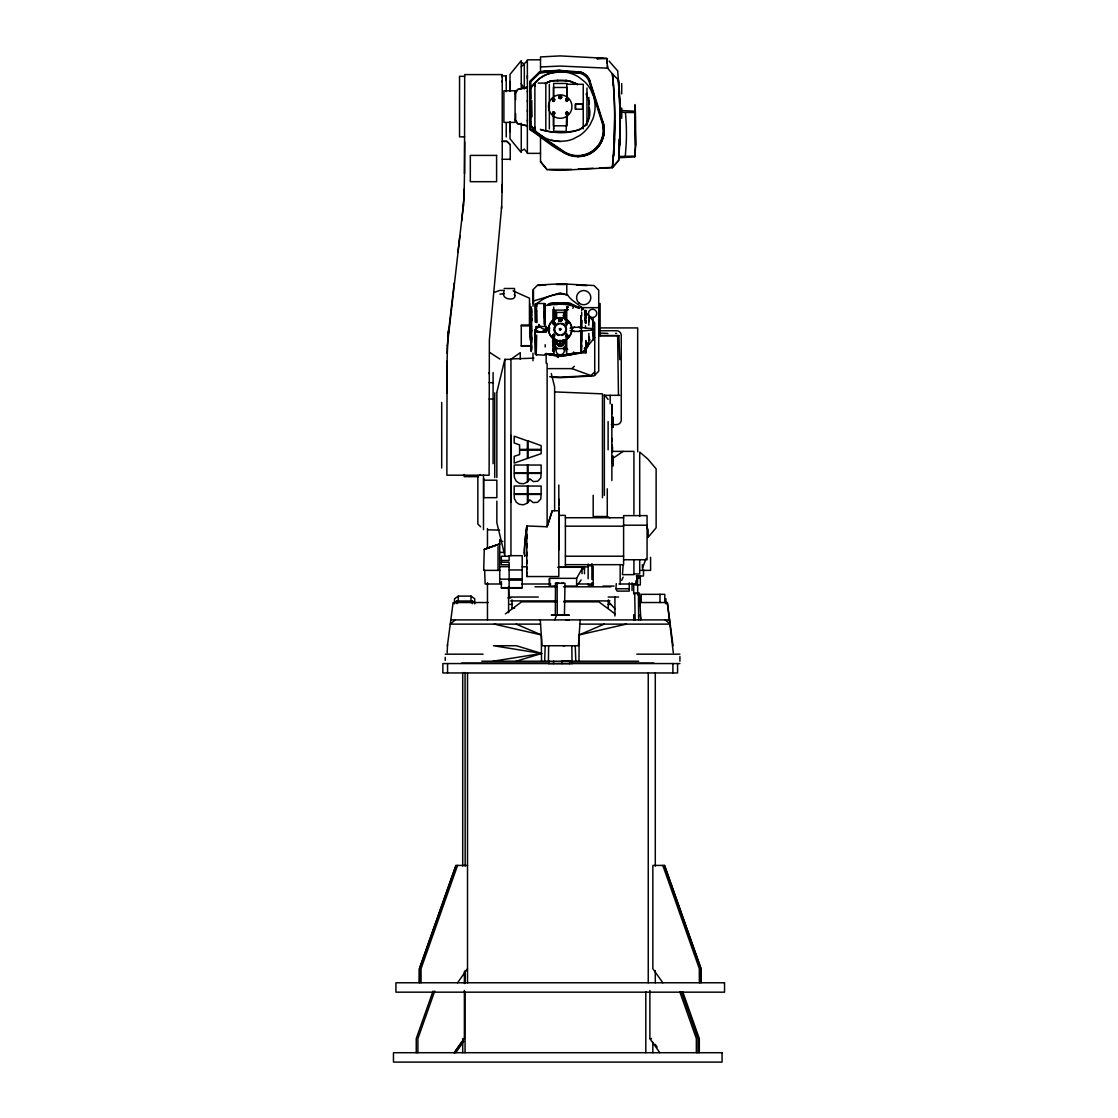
<?xml version="1.0" encoding="UTF-8"?>
<svg xmlns="http://www.w3.org/2000/svg" width="1118" height="1118" viewBox="0 0 1118 1118"><rect width="100%" height="100%" fill="white"/><g stroke="black" fill="none" stroke-linecap="round" stroke-linejoin="round"><path stroke-width="1.5" d="M489.111 373.705L489.111 372.546M502.248 82.187L502.248 80.65M446.865 392.935L447.06 361.254L446.865 475.192L489.111 475.192L489.363 340.124L501.661 206.578L502.248 184.204M502.248 77.198L502.248 75.828L506.244 75.982M506.244 136.955L506.244 123.036M506.244 80.706L506.244 77.366M510.004 91.41L510.004 74.403L521.254 60.665L521.254 88.378M510.94 502.122L510.94 435.363M526.76 575.365L526.76 576.539L558.818 576.539L558.818 517.061M526.76 574.051L526.76 571.885M526.76 569.747L526.76 566.91M526.76 563.654L526.76 560.048M526.76 556.135L526.76 551.985M526.76 547.68L526.76 543.25M526.76 538.806L526.76 534.39M526.76 530.086L526.76 525.949L547.121 526.774L552.236 510.744L558.818 510.744L558.818 515.384L565.387 515.384L565.387 567.022L558.818 567.022M527.361 126.949L527.361 125.831L517.606 123.623L515.091 119.444M527.361 121.121L527.361 120.003M527.361 111.451L527.361 110.277M527.361 101.612L527.361 100.438M527.361 91.928L527.361 90.824M527.361 78.707L527.361 75.353M527.361 60.679L521.254 66.814M531.232 103.597L531.637 117.097L531.791 100.522M554.975 347.74L554.975 349.179L554.975 344.735M554.975 343.617L555.115 338.866M555.073 319.65L554.975 316.911M554.975 315.038L554.975 313.403M554.975 312.02L554.975 310.916M554.975 310.119L554.975 318.993M558.818 509.696L558.818 507.712M558.818 505.28L558.818 499.047M565.484 348.536L565.442 339.425M565.484 347.74L565.484 346.636M567.972 309.854L565.373 309.854L567.972 309.476M611.867 480.572L611.867 450.624M611.867 447.745L611.867 444.726M611.867 441.61L611.867 438.41M611.867 427.244L611.867 424.393M611.867 416.511L611.867 427.481M611.867 413.939L611.867 410.138M611.867 409.593L611.867 406.826M611.867 406.477L611.867 404.423L611.867 405.429M612.804 461.72L612.804 465.982L612.804 456.032L612.804 457.36M621.72 107.971L621.72 118.298M534.879 127.033L534.879 129.828L534.879 83.347L534.879 86.156M586.978 96.386L586.978 93.311M611.867 425.133L612.804 424.966L612.804 417.28L612.804 420.2M612.804 460.868L612.804 462.6L611.853 462.712L612.804 462.405L611.867 459.75L612.804 459.386L611.853 459.386M464.697 141.79L464.501 173.472L464.697 74.585L502.248 74.585L502.248 192.352M554.71 619.903L556.61 615.193L555.339 615.207L555.478 583.289L564.981 583.289L564.45 615.207M611.867 418.062L611.867 412.249M606.739 58.583L607.647 68.184L612.412 73.886L613.405 85.513A275.629 156.688 90 0 1 614.634 114.819L614.159 143.258L612.315 167.616L560.23 170.355L547.079 169.656L540.511 161.817L540.511 136.885M618.841 83.584L620.308 119.794L619.023 155.514L618.617 160.517L612.412 167.518L613.405 155.821L613.125 159.539M447.06 361.366L447.843 337.72L454.201 282.994M464.501 173.29L464.04 197.215L461.706 220.679M548.421 661.213L548.645 645.729M614.69 120.996L614.369 138.325M447.172 353.47L447.354 345.434M531.274 345.769L531.371 313.697M541.531 661.213L541.322 634.926L516.223 624.124M524.384 550.042L524.384 552.907M617.681 71.049L619.861 100.201L619.903 140.477L618.617 160.517L612.315 167.616M531.176 113.058L530.924 121.387M592.428 330.048L592.428 328.608M618.645 157.778L634.689 156.925L635.541 145.228L634.689 111.199L621.594 110.5M531.246 339.718L531.246 327.155M531.12 333.066L531.246 308.554L531.246 348.299M581.122 347.195L581.136 330.509L580.927 351.625L580.927 347.642M530.1 329.335L531.12 328.161A26.287 26.287 0 0 1 531.371 325.31M544.662 661.213L545.207 645.729M635.541 145.228C633.599 54.013 637.302 142.643 634.689 156.925M643.619 570.376L643.423 576.022L636.226 576.022M464.04 197.215L464.263 188.998L463.523 204.664L457.961 251.941M545.039 325.058L545.193 303.691L544.843 324.779M447.158 652.772L447.521 644.709M531.148 98.929L530.757 81.698L539.994 72.726L560.23 71.384L578.97 72.991A13.43 13.43 0 0 1 588.851 80.72L602.057 122.435A25.49 25.49 0 0 1 563.43 151.196L530.757 129.003L530.84 123.134M531.511 326.302L531.246 331.501M548.742 663.561L548.91 661.213L548.742 663.561L553.494 663.547L553.606 661.213M619.651 145.494L620.308 120.339M635.835 584.001L635.988 580.801M636.561 584.001L636.967 576.022M503.98 291.337C501.437 297.891 508.578 300.029 513.372 298.548L514.895 296.927L514.462 288.486L504.134 288.486M540.427 326.987C529.583 328.51 540.832 334.617 545.193 330.509M544.256 303.509L544.424 324.458L544.256 303.509L536.668 303.509L536.263 305.27M547.918 304.795L546.786 305.507M566.742 307.045L566.686 307.883L568.447 307.045L566.742 307.045L566.742 325.45M592.4 328.468C585.007 328.496 576.72 325.953 570.082 328.161M570.082 330.509C576.86 332.731 584.966 330.131 592.4 330.187M637.847 576.022L637.428 584.001L618.911 584.001M580.927 343.002L580.927 337.105M531.651 318.281L531.469 321.146L531.12 318.574M629.238 582.855L629.238 591.115L617.136 591.115L615.976 588.767L616.284 583.596M447.354 345.49L459.903 235.912M604.223 624.124L579.138 634.926L578.984 661.213M585.958 320.573L585.762 323.409L585.762 313.138L585.958 317.945M580.186 619.903L578.383 645.729L542.048 645.729L540.26 619.903M625.339 155.793L626.234 143.258A211.861 204.049 87.2 0 0 625.465 112.918M501.493 208.535L501.661 206.578M531.246 322.906L531.371 321.285M612.329 167.421L599.514 167.924M531.246 350.102L531.511 347.195M556.261 343.324L556.652 343.478A3.703 3.703 0 0 0 563.807 343.478L564.213 342.947A6.512 2.585 55.8 0 0 564.213 342.653M578.062 353.05L585.958 352.799L586.153 350.675M447.843 337.72L448.653 329.866L448.234 333.583M463.09 208.856L463.523 204.664M581.528 351.15L581.709 345.336M531.274 337.063L531.274 321.593M540.343 327.057A6.89 6.68 32.7 0 1 538.876 324.458A7.043 7.043 0 0 0 545.514 329.335L544.033 330.509M544.256 317.708L544.256 311.866M545.193 305.424L545.193 308.163M447.396 645.729L453.125 602.532L488.342 602.532M531.12 340.082L531.469 337.51L531.651 340.375M565.415 319.482L565.163 320.181L565.373 309.854M564.157 343.659L564.213 342.947A3.997 3.997 0 0 0 563.919 341.409L562.913 339.984M531.511 308.945L531.511 315.416M585.762 348.033L585.762 340.487L585.958 347.866M531.371 314.479L531.511 320.503L531.246 318.937M531.064 319.496L529.932 327.448L530.421 337.482M531.246 349.654L531.246 346.133M592.526 326.274L593.085 322.85M556.96 342.555L557.085 341.787M563.248 318.183L563.835 312.914M560.775 345.951L562.536 345.015L563.486 342.863M531.274 316.17L531.274 313.543M645.966 558.748L642.515 568.042L642.794 570.376M531.12 350.828L531.651 346.161L521.268 346.314L521.268 325.017L530.281 325.017M569.439 663.561L569.928 661.227L572.011 661.213L572.43 663.547L553.494 663.547M588.851 321.76L588.851 317.624L588.851 325.254M581.709 307.324L581.514 308.219L580.927 307.031M593.085 329.335L592.917 330.048L592.917 328.608M496.853 392.236L504.833 359.367L510.94 359.367M535.466 303.872L535.466 322.277L535.103 304.194M531.12 350.507L531.12 347.95M536.836 327.867L537.772 326.987M543.25 330.788L542.314 331.683M573.45 327.867L574.386 326.987M579.865 330.788L578.928 331.683M531.12 345.797L531.12 343.142M580.927 351.625L580.927 350.605M588.851 336.895L589.759 340.808M531.12 315.514L531.12 312.858M544.256 304.487L544.256 303.83M531.12 310.706L531.12 307.827M563.807 343.478L561.879 345.839M536.668 335.079L536.263 354.699L544.256 355.147M455.892 865.416L419.39 968.691L419.39 982.778L419.502 968.691L456.018 865.416L467.52 865.416M457.555 865.416L421.039 968.691L421.039 982.778M433.057 991.093L416.245 1038.622L416.245 1052.709M434.706 991.093L417.908 1038.622L417.908 1052.709M586.335 124.112L589.298 115.979L589.298 107.817C594.245 136.2 558.651 134.873 540.874 129.744L540.413 129.353C553.144 133.447 566.686 133.014 579.543 129.758L580.032 129.353M588.278 342.974L586.768 347.153L594.734 337.594M563.36 343.631L562.536 345.015L563.165 344.19M586.265 348.564L583.792 351.22M554.109 327.686L555.744 324.849M566.351 330.97L564.702 333.807M618.911 335.638L617.891 335.638L618.911 335.638L619.749 359.661M587.271 122.589L587.984 120.996M621.65 580.452L623.131 577.154M552.236 510.744L547.121 526.774L547.121 363.406M572.821 308.358L573.827 306.22L569.244 305.074M563.248 315.751L563.835 314.717M564.772 586.07L576.622 586.07L576.622 578.341L582.031 568.796L584.476 568.796M527.361 87.148L517.606 89.538L515.091 93.73L517.606 89.538L527.361 87.4M530.757 87.973L538.638 79.21A35.133 35.133 0 0 1 542.16 76.779L543.041 76.262M457.555 982.778L467.52 968.691M454.104 1052.709L462.069 1041.445M454.411 1052.709L464.375 1038.622L464.375 990.436M455.767 1052.709L463.732 1041.445M576.622 586.07L581.136 579.935M535.466 354.182L535.103 329.335L535.466 354.462M557.211 340.333L556.303 343.659M647.923 537.52L656.126 527.78L656.126 468.861L647.923 459.121L639.706 452.091L639.706 516.418M584.574 126.32L586.084 124.545M585.944 348.914C586.028 351.737 575.658 353.512 579.138 353.204M575.449 109.201L575.49 104.002L582.562 103.96L582.562 109.201L575.449 109.201L575.449 103.96L582.52 104.002M548.491 368.619L571.969 368.619L574.303 366.271M549.763 376.668L560.23 377.213L591.017 375.592L594.734 371.889M590.248 81.74A14.562 14.562 0 0 0 580.41 71.999L560.23 70.434L539.533 71.845L529.708 81.446L529.708 129.562C547.806 140.477 572.346 168.664 594.916 150.343C602.854 143.509 606.124 132.134 603.049 122.128L589.535 79.811M578.383 71.608A13.835 13.668 19.3 0 1 582.338 72.726A14.534 14.422 14.2 0 1 588.529 78.022L602.504 122.295A25.952 25.952 0 0 1 563.165 151.587L530.281 129.255L530.281 81.488L539.77 72.293L560.23 70.909L579.054 72.53A13.863 13.863 0 0 1 588.054 78.344M504.386 293.657L499.9 294.174M612.706 458.464L623.131 451.379M585.762 310.748L585.958 312.202M455.278 619.903L450.261 624.124L540.567 624.124M536.053 304.375C544.424 296.885 556.387 292.203 567.581 294.9C571.494 301.301 578.775 303.733 583.316 309.518M552.697 349.403L553.717 348.536M561.921 345.504L562.731 344.833L561.502 345.741M552.865 334.939C551.02 339.76 557.896 334.659 552.865 334.939L552.949 349.179M505.406 613.88L521.617 601.833L556.792 601.833M474.717 603.916L474.717 598.759L470.971 596.104L458.296 596.104L454.537 598.759L454.537 603.916M454.537 602.672L456.885 601.009L472.369 601.009L474.717 602.672M511.639 358.752L520.275 352.673L520.275 359.395M611.867 424.98L612.804 425.133L612.804 427.272L612.804 420.773L611.853 420.564L612.804 420.634L611.867 422.8L612.804 423.862L611.853 423.974L612.804 423.666L612.804 427.3L612.804 426.056M582.352 128.109L581.332 128.724M521.254 150.944L524.314 149.155L527.361 152.817M547.694 304.585L550.727 303.048L569.733 303.048L578.831 307.688M546.506 83.039L550.839 80.831L569.677 80.831L576.567 84.325M544.927 83.612L552.012 80.831A55.788 55.788 0 0 1 568.461 80.831L577.098 84.339A26.343 26.343 0 0 0 571.074 81.544M492.898 546.171L484.248 549.427L483.703 570.376L500.277 570.376M486.637 548.463L484.248 549.427L499.397 544.103M557.057 323.843L558.581 323.214M561.865 335.456L563.388 334.813M484.541 549.301L498.46 544.382M488.175 547.862L490.047 547.177M494.827 292.217L499.9 290.373L504.302 290.373M581.039 352.701L579.641 353.106M493.192 546.073L499.872 543.991M567.399 354.895L573.953 352.715L573.59 351.946M581.416 330.453L580.927 315.793L581.472 328.231L581.709 320.181L581.332 328.161L581.178 323.521M549.287 73.481L560.23 71.72L566.924 72.377M553.829 101.179C557.491 98.412 549.525 98.454 553.452 101.207M547.303 82.299L552.222 80.803A26.287 26.287 0 0 0 545.304 83.221M516.097 661.213L541.671 653.471L516.46 645.729L493.485 645.729L541.671 653.471L493.066 661.213M532.993 301.119L560.23 292.944L566.029 294.677M557.938 344.847L557.435 343.939A3.047 3.047 0 0 0 561.474 345.49L559.252 345.839L560.02 345.755M566.98 101.207C570.907 98.733 563.095 98.049 566.519 101.151M600.45 333.136L606.99 333.36A2.348 2.348 0 0 1 607.871 333.541M522.441 88.322L527.221 87.148M577.754 156.632L589.745 153.767L599.15 145.787L603.916 134.426L603.049 122.128A26.539 26.483 -22.8 0 1 594.958 150.245A26.497 26.343 -33.9 0 1 562.857 152.048M530.449 328.161L530.17 330.215L532.028 330.509M579.138 634.926L626.206 624.124M547.303 305.046L552.334 304.04M547.666 305.354L553.354 304.403M566.085 354.252L568.755 353.763M576.888 353.036L560.23 355.622L546.856 354.057M579.781 353.008L564.967 355.622L555.492 355.622L545.612 353.875M566.616 354.518L571.06 353.931M574.023 353.526L578.453 352.939M549.567 354.127L560.23 355.622L578.537 353.4A11.739 11.739 0 0 0 581.164 352.729M597.264 58.723L606.739 58.625M539.533 71.845L560.23 70.434M560.23 70.909L539.994 72.726M571.745 169.377L548.714 169.377M578.327 169.042L593.015 168.273M537.898 285.481L545.654 285.076M556.512 284.503L565.736 284.503M551.44 140.323L560.23 141.441L567.119 140.756A35.552 35.552 0 0 0 573.227 138.939L579.557 135.585A34.826 34.826 0 0 0 584.686 131.421L585.273 130.82A34.826 34.826 0 0 0 590.136 124.475L592.819 118.955A35.273 35.273 0 0 0 593.854 115.755L594.734 111.52A34.826 34.826 0 0 0 594.455 100.005L594.413 99.795A35.105 35.105 0 0 0 593.434 95.966L590.584 89.454A34.826 34.826 0 0 0 584.658 81.74L578.565 76.946A35.874 35.874 0 0 0 575.365 75.185A36.67 36.67 0 0 0 572.556 73.984L571.675 73.662A34.826 34.826 0 0 0 566.952 72.404M540.511 66.954L560.23 66.06L607.647 68.184L607.409 65.599M548.742 329.908L545.444 330.048L549.581 330.048M533.957 358.137L510.94 358.934L510.94 555.618M634.772 156.087L618.939 156.506L619.079 139.373M569.146 619.903L566.043 619.903M540.511 59.799L527.361 59.827L527.361 153.362L540.511 153.362M556.61 615.193L551.314 615.207L555.828 615.207M464.697 76.317L459.54 76.317L459.54 136.857L464.697 136.857M538.163 83.109L545.822 83.109L545.822 130.051M566.798 84.283L583.233 84.283L583.233 128.877M553.662 87.47L566.798 87.47M527.361 126.027L517.606 123.623L515.929 120.842M502.248 159.287L510.227 159.287M557.407 303.509L563.039 303.509M581.542 307.646L598.717 307.646M557.211 312.425L563.248 312.425M521.268 325.869L530.156 325.869M599.346 327.923L637.679 327.923L637.679 451.798M545.975 328.161L549.86 328.161M548.072 329.335L545.514 329.335M546.632 330.509L549.483 330.509M599.15 330.732L616.563 330.732A4.696 4.696 0 0 1 621.259 335.428L621.259 419.935A4.696 4.696 0 0 1 616.563 424.63L611.336 424.63M615.599 333.36L616.563 333.36M617.625 335.638L600.128 335.638L617.625 335.638L618.464 395.325M521.268 345.7L531.539 345.7M489.111 382.677L493.094 382.677M604.335 395.325L619.749 395.325M489.111 399.028L493.094 399.028M611.798 451.379L633.92 451.379L633.92 514.196M478.588 476.659L464.208 476.659L464.208 474.465M483.703 480.195L496.853 480.195L496.853 497.664L483.703 497.664L483.703 478.266M609.925 517.872L607.27 516.516L593.183 516.516L593.183 495.246M565.387 517.732L623.606 517.732M623.606 525.208L647.07 525.208M565.387 526.173L623.606 526.173M499.718 541.322L502.848 541.322M499.718 552.404L504.414 552.404M509.123 556.247L501.353 556.247L501.353 564.786L509.123 564.786M565.387 556.219L623.606 556.219M623.606 559.741L647.07 559.741L647.07 515.622L623.606 515.622L623.606 564.674L565.387 564.674M501.353 560.481L509.123 560.481L509.123 555.674L522.204 555.674L522.204 587.928L501.353 587.928L501.353 581.486M501.353 562.284L509.123 562.284L509.123 586.978M588.152 565.778L591.911 565.778M591.911 566.309L593.183 566.309L593.183 586.084L591.911 586.084L591.911 582.785M499.718 566.686L509.123 566.686M522.204 566.84L525.502 566.84M558.483 566.84L588.152 566.84M557.77 567.287L584.476 567.287L584.476 573.744M509.123 569.956L522.204 569.956M640.88 570.376L650.592 570.376L650.578 557.281M633.92 573.953L639.706 573.953L639.706 560.593M636.673 577.992L639.244 577.992M576.622 578.341L549.553 578.341L549.553 586.07L556.317 586.07M509.123 578.831L522.204 578.831M499.718 579.152L509.123 579.152M509.123 580.144L522.204 580.144M501.353 582.813L499.718 582.813L499.718 539.561M501.661 584.001L485.128 584.001L484.653 570.376M521.631 584.001L550.811 584.001M576.958 584.001L593.49 584.001M634.912 584.938L640.334 584.938L640.334 576.022M591.911 585.147L588.152 585.147L588.152 584.043M602.993 586.084L614.075 586.084M534.991 586.81L556.96 586.81M563.486 586.81L610.694 586.81M501.353 587.691L522.204 587.691M615.976 588.767L629.238 588.767M538.289 597.04L509.053 597.04L508.578 587.788M608.164 597.04L618.561 597.04M507.879 597.851L510.926 597.851M510.507 600.897L556.289 600.897M564.157 600.897L609.953 600.897M563.668 601.833L598.829 601.833L615.054 613.88M673.302 652.772L667.334 602.532L639.37 602.532L639.58 606.012M509.529 604.419L512.435 604.419M608.01 604.419L610.931 604.419M511.848 608.318L514.587 608.318M608.164 608.318L608.416 599.863M450.82 619.903L669.626 619.903M579.893 624.124L670.185 624.124L665.168 619.903M445.216 654.17L483.102 654.17M636.813 654.17L679.926 654.17M481.774 661.213L638.685 661.213M461.538 663.086L549.176 663.086M571.522 663.086L654.002 663.086M679.926 663.561L442.868 663.561L442.868 672.952L677.578 672.952L677.578 663.561M664.483 865.416L700.986 968.691L700.986 982.778L701.07 968.691L664.553 865.416L652.856 865.416L652.856 968.691L662.82 982.778M464.375 1038.622L462.712 1038.622L462.712 1052.709M649.879 990.436L649.879 1038.622L651.542 1038.622M555.478 583.289L559.14 583.289M561.264 583.289L563.891 583.289M555.339 615.207L569.146 615.207L557.267 615.207L557.113 583.289M563.025 645.729L564.618 645.729M569.928 661.227L561.641 661.213L562.116 663.561M643.381 570.376L644.289 570.376M634.828 112.597L620.616 112.289M640.083 614.69L640.824 619.903L639.496 593.392L634.731 593.351L635.136 619.903M639.496 593.392L634.926 593.337M557.84 304.18L563.807 304.348M546.66 328.161L547.89 328.44M488.175 529.778L499.62 530.17M554.626 391.901L602.476 393.857L602.476 497.72M602.798 58.164L560.23 55.9L540.511 56.934L540.511 71.706A151.852 149.84 -18.8 0 1 560.23 70.49M576.427 285.062L587.104 285.621M551.565 377.227L560.23 377.674L594.021 375.914L598.717 371.218L598.717 290.205L594.021 285.523L561.166 283.79L537.688 285.02L532.993 289.716L532.993 306.304M560.23 71.384L578.97 72.991M565.89 304.515L567.637 304.767M549.399 353.931L553.843 354.518M568.21 80.803L565.666 80.426L568.517 80.943M551.691 353.763L554.36 354.252M578.928 326.987L579.865 327.867M574.386 331.683L573.45 330.788M537.772 331.683L536.836 330.788M611.867 419.446L612.804 419.641M494.254 624.124L541.322 634.926M550.573 354.224L547.303 353.707L552.138 354.644M552.082 354.63L553.047 354.895M572.542 304.795L572.584 305.605L577.335 307.129M568.21 303.551L577.685 307.478M572.584 305.605L577.992 307.352M577.517 307.198L578.439 307.534M513.078 290.89L529.485 298.199L529.485 324.402M578.062 307.38L579.334 307.953M571.969 368.619L591.017 375.592M561.865 323.214L564.702 324.849M558.581 335.456L555.744 333.807M553.717 351.108L552.516 350.577L553.717 351.625L553.717 335.26M561.879 323.703L564.66 325.492M558.567 334.953L555.786 333.178M611.867 421.752L612.804 422.185M611.867 460.42L612.804 460.909M544.117 137.5L536.319 131.966L530.757 125.188M576.273 83.85L575.477 83.403L577.657 84.744M558.581 345.839L556.652 343.478M521.254 62.231L524.314 64.019L524.314 88.951L521.254 83.626M489.74 352.463L499.9 359.074M611.867 423.205L612.804 423.862M611.867 461.944L612.804 462.6L612.804 458.268M612.804 422.129L611.867 421.36L612.804 420.885M567.762 349.403L564.772 346.859M582.506 308.945L582.73 309.183M545.193 303.928L545.193 304.515M510.227 144.655L506.943 141.371L502.248 141.371L506.943 141.371L510.227 144.655L510.227 159.748M480.656 526.816L477.847 524.007L477.847 475.471M607.968 601.316L615.096 608.793M562.606 340.487L563.234 341.381M557.547 344.623L556.946 342.709M609.128 61.127L617.667 70.867M540.511 161.411L547.079 169.656M586.824 313.641L594.734 322.85L594.734 375.201M608.108 399.406L604.349 394.752L604.349 495.372M514.238 294.635L514.825 295.613M655.162 1044.268L657.146 1047.077M649.879 1038.622L659.844 1052.709M557.03 344.4L556.75 343.813M589.2 338.53L589.759 339.453M544.759 354.224L545.193 354.727M536.668 355.147L536.263 354.699M553.717 343.743L552.516 341.465L553.717 347.069M646.861 527.039L648.147 529.932L648.147 537.241M565.708 326.163L566.56 329.335M554.738 332.493L553.885 329.335M586.084 93.884L587.956 98.594M563.863 341.297L564.199 342.639M531.833 342.024L530.659 338.796L530.659 330.872M563.444 342.038L563.514 342.709M662.82 865.416L699.337 968.691L699.337 982.778M682.763 991.834L699.309 1038.622L699.309 1052.709M681.463 991.834L698.009 1038.622L698.009 1052.709M679.814 991.834L696.346 1038.622L696.346 1052.709M557.016 343.38L557.323 343.897M563.206 342.08L563.025 341.479A3.047 3.047 0 0 1 561.474 345.49M557.365 80.3L557.575 81.139M551.286 373.538L554.626 386.912L554.626 510.73M531.12 308.163L531.651 312.509M585.762 345.937L585.958 347.027M592.526 332.381L593.085 335.805M546.227 353.288L546.423 354.518M531.371 348.732L531.511 349.71M667.334 602.532L673.05 645.729M606.85 59.729L607.2 63.335M531.12 325.59L531.595 332.27M531.246 335.749L531.371 337.37M581.709 341.437L581.709 330.509L581.528 347.097M613.405 85.513L612.412 73.886L618.561 80.161L618.967 85.094M618.995 85.471L619.554 93.884M642.515 568.014L642.333 564.744M531.12 330.509L531.609 339.481M555.269 339.914L555.394 342.471M584.462 347.88L584.532 349.403M565.191 318.476L565.065 315.388L565.065 317.694M575.253 645.729L575.784 661.213M580.927 315.793L581.025 318.882M585.902 350.675L585.958 352.799M549.329 578.705L549.553 586.07M620.169 109.145L620.141 107.999L620.308 118.284M571.815 645.729L572.039 661.213M638.42 593.379L638.644 619.903M531.246 105.26L531.246 106.587M611.853 420.228L611.867 422.464M611.867 462.433L611.867 456.032M553.648 127.536L553.662 128.877M506.244 77.198L506.244 75.828L506.244 91.69M679.926 656.518L679.926 661.213M672.896 663.561L672.896 672.952M665.923 598.759L665.923 603.916M664.805 602.532L664.805 594.329L641.201 594.329L641.201 602.532M659.983 594.329L659.983 602.532M655.288 672.952L655.288 866.157M655.288 970.592L655.288 982.778M652.828 1042.242L652.828 1052.709M648.244 672.952L648.244 982.778M645.799 991.666L645.799 1052.709M637.679 584.393L637.679 594.86M633.92 560.593L633.92 574.652L622.446 574.652L623.131 565.47M633.71 583.722L633.71 594.035M633.71 614.662L633.71 619.805M632.047 582.855L632.047 590.528M621.72 83.584L621.72 93.912M620.169 565.89L620.169 583.736M614.928 597.026L614.928 616.004M612.804 417.28L612.804 426.251M612.524 446.823L612.524 451.91M611.867 405.68L611.867 407.86M611.867 408.322L611.867 411.62M611.867 426.042L611.867 451.882M610.176 395.325L610.176 403.808M608.108 421.5L608.108 449.785M607.27 488.776L607.27 516.516M600.128 303.509L600.128 336.015M593.085 318.532L593.085 340.124M591.911 563.682L591.911 579.487M589.2 339.788L588.851 341.032L588.851 333.402M588.865 97.434L588.865 115.741M588.152 564.059L588.152 578.691M586.978 88.043L586.978 125.132M585.469 325.757L585.469 328.161M585.469 347.209L585.469 348.732M582.031 568.796L582.031 573.744M581.709 309.365L581.709 310.706M581.709 312.299L581.709 316.059M571.843 327.658L571.843 330.998A11.739 11.739 0 0 1 552.977 338.558A11.739 11.739 0 0 1 555.87 318.434A11.739 11.739 0 0 1 571.843 330.998M567.036 87.358L567.036 96.316M567.036 98.035L567.036 101.458M567.036 111.716L567.036 125.803L553.424 125.803L553.424 111.716M566.798 101.375L566.798 83.459L553.662 83.459L553.662 101.375M566.798 111.8L566.155 131.519L553.662 131.295L553.662 111.8M566.798 284.084L566.798 294.789M566.742 333.276L566.742 351.625M564.45 312.146L564.45 310.091L555.995 310.091L555.995 312.146M564.45 346.51L564.45 348.564L555.995 348.564L555.995 346.51M558.818 485.016L558.818 549.958M556.624 312.914L556.624 317.596M554.975 339.662L554.975 341.745M554.975 342.387L554.975 345.266M553.843 309.379L553.843 325.128M553.843 333.527L553.843 349.277M553.717 307.031L553.717 323.395M553.424 87.358L553.424 96.316M553.424 98.035L553.424 101.458M552.949 309.476L552.949 323.857M549.343 84.283L549.343 128.877M548.617 327.658L548.617 330.998M546.143 363.196L546.143 353.973A54.391 54.391 0 0 0 574.303 353.973M545.193 344.707L545.193 346.957M533.468 289.911L533.468 303.523M532.993 353.162L532.993 360.737M531.511 308.093L531.511 350.577M531.12 306.835L531.12 351.527M530.659 324.541L530.659 329.293M530.184 323.256L530.184 331.501M530.184 331.85L530.184 340.11M529.708 303.509L529.708 323.94M526.76 525.949L526.76 576.539M521.254 123.218L521.254 152.509L510.004 138.772L510.004 121.75M515.636 92.822L515.636 99.642M515.636 113.519L515.636 120.353M512.03 599.863L512.03 608.318M510.004 81.474L510.004 90.754M510.004 121.638L510.004 131.7M508.592 586.67L508.592 612.748M504.833 359.367L504.833 555.576L496.853 522.749L496.853 501.13M498.027 546.66L498.027 569.3M496.853 392.851L496.853 477.512M494.743 392.851L494.743 477.512M493.094 372.546L493.094 463.732M487.462 528.562L487.462 547.75M487.462 582.646L487.462 619.805M483.479 475.108L483.479 529.639M480.195 474.465L480.195 475.416M472.369 601.009L472.369 603.664M470.971 596.104L470.971 602.616M467.52 672.952L467.52 982.778M465.06 672.477L465.172 866.157M465.172 970.592L465.06 982.946M465.06 991.666L465.06 1052.709M464.375 971.5L464.375 983.547M462.712 672.477L462.712 866.087M458.296 596.104L458.296 602.616M456.885 601.009L456.885 603.664M447.563 663.561L447.563 672.952M445.216 657.3L445.216 660.431M441.694 402.382L441.694 467.995M560.258 141.427A34.826 34.826 0 0 1 530.798 125.174M530.798 88.001A34.826 34.826 0 0 1 560.258 71.762M530.938 121.582A54.223 2.865 90 0 1 530.854 123.329M543.068 76.234A35.133 35.133 0 0 1 549.329 73.467M612.538 73.844A275.461 156.939 90 0 1 613.544 155.863M618.226 80.244A274.693 159.231 90 0 1 619.987 120.339M614.565 138.352A275.783 156.939 -90 0 1 613.6 155.919M596.914 58.695A314.326 104.812 -90 0 1 606.725 58.36M524.733 555.618A55.746 4.276 -80.1 0 0 524.929 556.177A55.788 4.276 -80 0 1 526.857 525.67A55.746 4.276 -80.1 0 0 524.468 549.749M524.691 555.408A55.746 4.276 -80.1 0 1 524.44 552.585M565.568 326.889A5.87 5.87 0 0 1 561.879 334.953M554.891 331.767A5.87 5.87 0 0 1 558.567 323.703M556.205 343.38A7.407 2.795 -58.1 0 1 556.177 343.002M557.239 343.338A3.047 3.047 0 0 1 557.253 341.996M562.144 343.939A2.278 2.278 0 0 1 558.245 343.855M558.301 341.479A2.278 2.278 0 0 1 561.725 340.976M563.318 347.991A4.109 4.109 0 0 1 563.067 353.651A4.109 4.109 0 0 1 557.393 353.651A4.109 4.109 0 0 1 557.127 347.991M555.017 348.536A5.632 5.632 0 0 0 554.794 349.207A191.024 190.898 2.8 0 0 553.256 354.923M564.604 347.139A5.632 5.632 0 0 1 565.666 349.207A191.024 190.898 -0.4 0 1 567.189 354.923M557.337 357.103A84.088 3.158 21.9 0 1 558.483 357.481M553.871 304.669A12.773 3.242 1.8 0 1 556.331 304.501M556.247 304.473A11.683 3.647 3.5 0 1 557.952 304.459M563.835 304.32A11.851 3.927 -2.7 0 1 565.932 304.487M568.084 304.641A14.185 3.172 1 0 1 569.719 304.976M563.095 303.048A26.287 26.287 0 0 1 577.936 307.632M563.71 355.384A26.273 26.259 0 0 1 556.736 355.384M547.554 304.934A26.287 26.287 0 0 1 557.351 303.048M579.557 307.953A23.492 18 87.1 0 0 579.082 307.716L578.9 307.729A24.051 18.363 86.1 0 0 578.439 307.548M588.711 342.387A11.739 11.739 0 0 1 585.608 349.724M563.654 354.923A25.812 25.812 0 0 1 556.792 354.923M588.208 342.36A11.264 11.264 0 0 1 586.768 347.307M568.978 304.208A25.812 25.812 0 0 1 573.241 305.605M574.596 306.234A25.812 25.812 0 0 1 577.181 307.729M527.962 494.422L527.962 502.611L529.806 499.83L533.174 502.569L537.576 502.317L540.735 499.075L541.14 494.435L527.962 494.422M527.976 486.05L527.976 493.863L541.14 493.876L541.14 486.064L527.976 486.05M527.989 473.403L527.976 481.592L529.806 478.811L533.37 481.592L537.744 481.215L540.791 477.903L541.14 473.417L527.989 473.403M527.989 465.032L527.989 472.844L541.14 472.858L541.14 465.046L527.989 465.032M528.017 450.065L528.003 458.184L541.14 453.67L541.14 450.079L528.017 450.065M528.017 440.883L528.017 449.366L541.14 449.366L541.14 445.649L528.017 440.883M565.624 113.086C566.742 117.208 569.956 110.766 566.029 112.289C565.428 117.614 570.404 110.053 565.638 112.946M589.298 101.85L589.298 104.058L588.571 100.159L589.298 101.85M554.849 113.086C554.081 116.943 550.336 111.283 554.235 112.149C555.576 117.502 549.776 110.263 554.808 112.946M565.624 322.459C565.554 325.659 570.11 322.571 567.106 321.453C560.509 326.065 574.568 321.677 565.638 322.417M554.849 322.725C554.249 325.855 550.461 321.928 553.592 321.439C559.042 327.504 546.339 319.93 554.849 322.697M565.638 335.693C565.261 338.405 569.719 336.756 567.581 334.939C566.491 334.1 564.939 335.666 565.89 336.756C569.244 338.908 567.734 332.284 565.638 335.693M536.668 311.07L536.668 322.641L536.263 307.157L536.668 311.07M561.641 97.154L560.719 98.524L559.182 98.146A1.481 1.439 -6.4 0 1 558.846 97.476L559.783 95.855L561.641 97.154M559.797 329.153L560.663 329.503L559.797 329.153M552.613 99.167C552.11 104.142 557.351 97.573 552.613 99.167M565.89 99.167C565.401 104.142 570.627 97.573 565.89 99.167M552.599 335.19C552.11 340.165 557.351 333.597 552.599 335.19M559.447 328.706C559.056 332.661 563.22 327.448 559.447 328.706M559.559 341.521L559.531 343.869L560.887 343.897L560.915 341.549L559.559 341.521M561.054 321.076L561.362 320.768A1.411 1.411 0 0 0 560.523 318.56A1.411 1.411 0 0 0 558.846 320.237A1.411 1.411 0 0 0 561.054 321.076A1.481 1.425 4.4 0 0 561.278 319.007A1.439 1.411 0 0 0 559.196 318.979A1.439 1.411 0 0 0 559.419 321.048L561.068 321.076M527.389 482.054L523.587 483.745L519.507 483.409L516.223 481.159L514.35 477.428L514.196 473.389L527.389 473.403L527.389 482.054M527.403 503.1L523.462 504.805L519.381 504.344L516.223 502.178L514.35 498.446L514.196 494.408L527.403 494.422L527.403 503.1M527.375 458.436L514.196 463.104L514.196 456.34L519.618 454.565L519.618 450.051L527.375 450.065L527.375 458.436M560.845 98.468L559.615 98.468A1.411 1.411 0 0 1 559.126 96.316A1.411 1.411 0 0 1 561.334 96.316A1.411 1.411 0 0 1 560.845 98.468M560.579 345.965L559.405 345.867L560.579 345.951M527.375 449.38L519.591 449.422L519.591 444.922L514.196 442.966L514.196 436.188L527.375 440.869L527.375 449.38M515.091 90.768L503.897 90.768L503.897 122.407L515.091 122.407L515.091 90.768M496.602 155.402L470.315 155.402L470.315 181.689L496.602 181.689L496.602 155.402M546.395 326.512L535.871 326.512L535.871 332.144L546.395 332.144L546.395 326.512M724.534 982.778L395.926 982.778L395.926 992.169L724.534 992.169L724.534 982.778M722.074 1052.709L393.466 1052.709L393.466 1062.1L722.074 1062.1L722.074 1052.709M527.375 465.032L514.196 465.018L514.196 472.83L527.389 472.844L527.375 465.032M527.403 486.05L514.196 486.037L514.196 493.849L527.403 493.863L527.403 486.05M585.469 309.952L585.469 309.952M536.668 304.389L536.263 303.635L536.668 306.975L536.668 304.389M585.469 311.67L584.938 310.147L585.469 313.389L585.469 311.67M585.469 315.542L584.938 313.222L585.469 318.001L585.469 315.542M585.469 320.587L584.938 318.057L585.469 323.214L585.469 320.587M585.958 311.74L585.762 310.441L585.958 313.361L585.958 311.74M552.977 115.811A11.739 11.739 0 0 0 571.843 108.25A11.739 11.739 0 0 0 555.87 95.687A11.739 11.739 0 0 0 552.977 115.811M559.154 321.187A1.649 1.649 0 0 0 561.837 320.237A1.649 1.649 0 0 0 559.671 318.392A1.649 1.649 0 0 0 559.154 321.187M553.745 338.838A11.501 11.501 0 0 0 571.689 330.187A11.501 11.501 0 0 0 555.241 318.965A11.501 11.501 0 0 0 553.745 338.838M556.862 333.961A5.73 5.73 0 0 0 565.918 329.922A5.73 5.73 0 0 0 557.896 324.094A5.73 5.73 0 0 0 556.862 333.961M579.208 303.188A7.127 7.127 0 0 0 590.737 298.758A7.127 7.127 0 0 0 581.136 290.987A7.127 7.127 0 0 0 579.208 303.188M589.997 316.604A4.165 4.165 0 0 0 596.719 314.018A4.165 4.165 0 0 0 591.129 309.49A4.165 4.165 0 0 0 589.997 316.604"/></g></svg>
